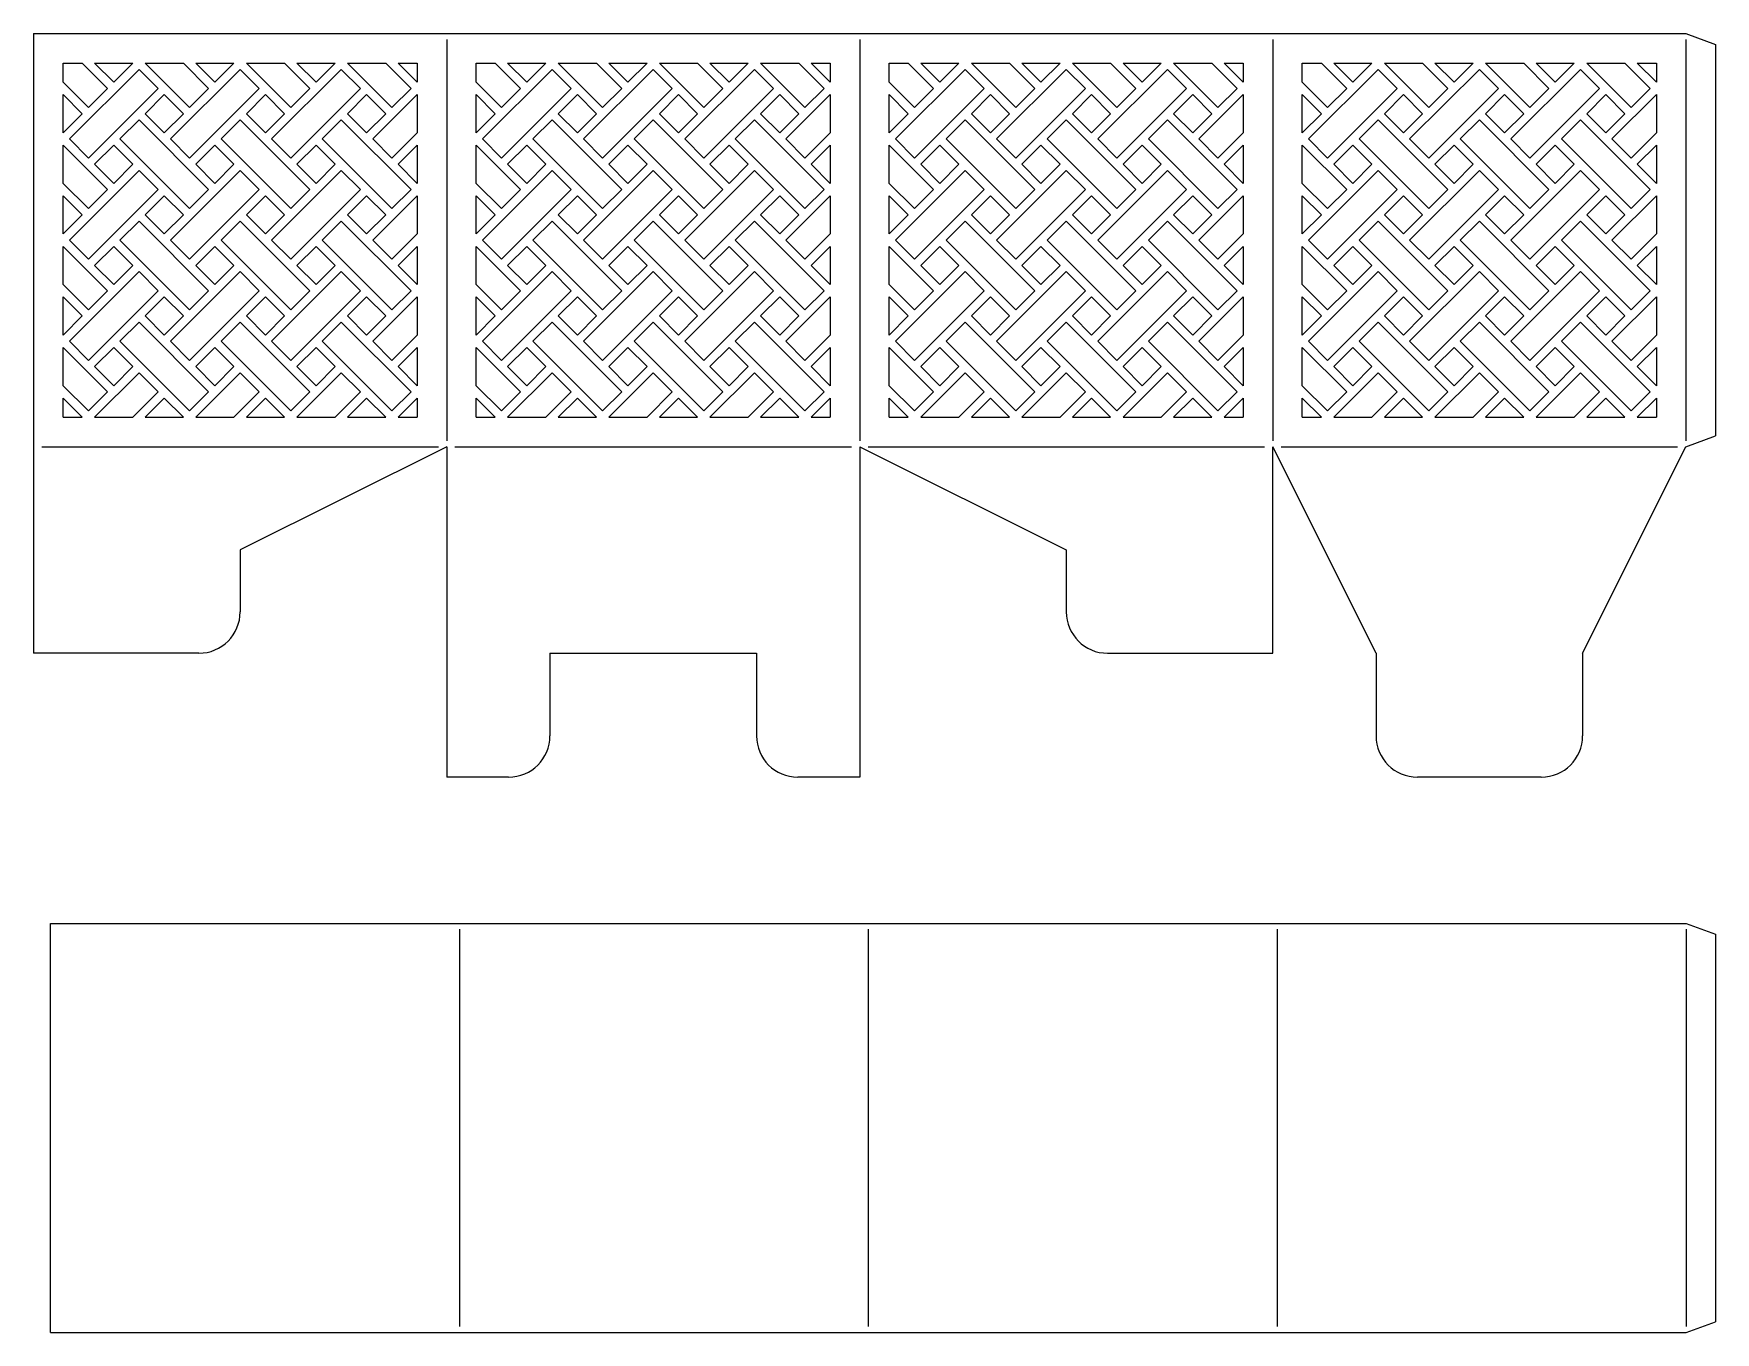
# Model space of a CAD drawing. Extents: x -472 to -187, y 912 to 1132.
import ezdxf

# ---------------------------------------------------------------- set-up
doc = ezdxf.new("R2010")
doc.units = 0
doc.layers.get('0').update_dxf_attribs({"linetype": 'CONTINUOUS'})

msp = doc.modelspace()

# ---------------------------------------------------------------- linework, layer by layer
for p, q in [((-471.69, 1132.02), (-471.69, 1027.02)), ((-471.69, 1132.02), (-191.69, 1132.02)), ((-191.69, 1132.02), (-186.69, 1130.2)), ((-401.69, 1131.02), (-401.69, 1063.02)), ((-331.69, 1131.02), (-331.69, 1063.02)), ((-261.69, 1131.02), (-261.69, 1063.02)), ((-191.69, 1131.02), (-191.69, 1063.02)), ((-186.69, 1130.2), (-186.69, 1063.85)), ((-466.69, 1127.02), (-463.46, 1127.02)), ((-466.69, 1123.79), (-466.69, 1127.02)), ((-465.64, 1114.17), (-453.83, 1125.97)), ((-463.46, 1127.02), (-459.17, 1122.74)), ((-461.36, 1127.02), (-458.12, 1123.79)), ((-461.36, 1127.02), (-454.89, 1127.02)), ((-458.12, 1123.79), (-454.89, 1127.02)), ((-453.83, 1125.97), (-450.6, 1122.74)), ((-452.78, 1127.02), (-445.26, 1119.5)), ((-452.78, 1127.02), (-446.31, 1127.02)), ((-448.5, 1114.17), (-436.69, 1125.97)), ((-446.31, 1127.02), (-442.03, 1122.74)), ((-444.21, 1127.02), (-440.98, 1123.79)), ((-444.21, 1127.02), (-437.74, 1127.02)), ((-440.98, 1123.79), (-437.74, 1127.02)), ((-436.69, 1125.97), (-433.46, 1122.74)), ((-435.64, 1127.02), (-428.12, 1119.5)), ((-435.64, 1127.02), (-429.17, 1127.02)), ((-431.36, 1114.17), (-419.55, 1125.97)), ((-429.17, 1127.02), (-424.89, 1122.74)), ((-427.07, 1127.02), (-423.83, 1123.79)), ((-427.07, 1127.02), (-420.6, 1127.02)), ((-423.83, 1123.79), (-420.6, 1127.02)), ((-419.55, 1125.97), (-416.31, 1122.74)), ((-418.5, 1127.02), (-410.98, 1119.5)), ((-418.5, 1127.02), (-412.03, 1127.02)), ((-412.03, 1127.02), (-407.74, 1122.74)), ((-409.93, 1127.02), (-406.69, 1123.79)), ((-409.93, 1127.02), (-406.69, 1127.02)), ((-406.69, 1127.02), (-406.69, 1123.79)), ((-396.69, 1123.79), (-396.69, 1127.02)), ((-396.69, 1127.02), (-393.46, 1127.02)), ((-395.64, 1114.17), (-383.83, 1125.97)), ((-393.46, 1127.02), (-389.17, 1122.74)), ((-391.36, 1127.02), (-388.12, 1123.79)), ((-391.36, 1127.02), (-384.89, 1127.02)), ((-388.12, 1123.79), (-384.89, 1127.02)), ((-383.83, 1125.97), (-380.6, 1122.74)), ((-382.78, 1127.02), (-375.26, 1119.5)), ((-382.78, 1127.02), (-376.31, 1127.02)), ((-378.5, 1114.17), (-366.69, 1125.97)), ((-376.31, 1127.02), (-372.03, 1122.74)), ((-374.21, 1127.02), (-370.98, 1123.79)), ((-374.21, 1127.02), (-367.74, 1127.02)), ((-370.98, 1123.79), (-367.74, 1127.02)), ((-366.69, 1125.97), (-363.46, 1122.74)), ((-365.64, 1127.02), (-358.12, 1119.5)), ((-365.64, 1127.02), (-359.17, 1127.02)), ((-361.36, 1114.17), (-349.55, 1125.97)), ((-359.17, 1127.02), (-354.89, 1122.74)), ((-357.07, 1127.02), (-353.83, 1123.79)), ((-357.07, 1127.02), (-350.6, 1127.02)), ((-353.83, 1123.79), (-350.6, 1127.02)), ((-349.55, 1125.97), (-346.31, 1122.74)), ((-348.5, 1127.02), (-340.98, 1119.5)), ((-348.5, 1127.02), (-342.03, 1127.02)), ((-342.03, 1127.02), (-337.74, 1122.74)), ((-339.93, 1127.02), (-336.69, 1123.79)), ((-339.93, 1127.02), (-336.69, 1127.02)), ((-336.69, 1127.02), (-336.69, 1123.79)), ((-326.69, 1123.79), (-326.69, 1127.02)), ((-326.69, 1127.02), (-323.46, 1127.02)), ((-325.64, 1114.17), (-313.83, 1125.97)), ((-323.46, 1127.02), (-319.17, 1122.74)), ((-321.36, 1127.02), (-318.12, 1123.79)), ((-321.36, 1127.02), (-314.89, 1127.02)), ((-318.12, 1123.79), (-314.89, 1127.02)), ((-313.83, 1125.97), (-310.6, 1122.74)), ((-312.78, 1127.02), (-305.26, 1119.5)), ((-312.78, 1127.02), (-306.31, 1127.02)), ((-308.5, 1114.17), (-296.69, 1125.97)), ((-306.31, 1127.02), (-302.03, 1122.74)), ((-304.21, 1127.02), (-300.98, 1123.79)), ((-304.21, 1127.02), (-297.74, 1127.02)), ((-300.98, 1123.79), (-297.74, 1127.02)), ((-296.69, 1125.97), (-293.46, 1122.74)), ((-295.64, 1127.02), (-288.12, 1119.5)), ((-295.64, 1127.02), (-289.17, 1127.02)), ((-291.36, 1114.17), (-279.55, 1125.97)), ((-289.17, 1127.02), (-284.89, 1122.74)), ((-287.07, 1127.02), (-283.83, 1123.79)), ((-287.07, 1127.02), (-280.6, 1127.02)), ((-283.83, 1123.79), (-280.6, 1127.02)), ((-279.55, 1125.97), (-276.31, 1122.74)), ((-278.5, 1127.02), (-270.98, 1119.5)), ((-278.5, 1127.02), (-272.03, 1127.02)), ((-272.03, 1127.02), (-267.74, 1122.74)), ((-269.93, 1127.02), (-266.69, 1123.79)), ((-269.93, 1127.02), (-266.69, 1127.02)), ((-266.69, 1127.02), (-266.69, 1123.79)), ((-256.69, 1123.79), (-256.69, 1127.02)), ((-256.69, 1127.02), (-253.46, 1127.02)), ((-255.64, 1114.17), (-243.83, 1125.97)), ((-253.46, 1127.02), (-249.17, 1122.74)), ((-251.36, 1127.02), (-248.12, 1123.79)), ((-251.36, 1127.02), (-244.89, 1127.02)), ((-248.12, 1123.79), (-244.89, 1127.02)), ((-243.83, 1125.97), (-240.6, 1122.74)), ((-242.78, 1127.02), (-235.26, 1119.5)), ((-242.78, 1127.02), (-236.31, 1127.02)), ((-238.5, 1114.17), (-226.69, 1125.97)), ((-236.31, 1127.02), (-232.03, 1122.74)), ((-234.21, 1127.02), (-230.98, 1123.79)), ((-234.21, 1127.02), (-227.74, 1127.02)), ((-230.98, 1123.79), (-227.74, 1127.02)), ((-226.69, 1125.97), (-223.46, 1122.74)), ((-225.64, 1127.02), (-218.12, 1119.5)), ((-225.64, 1127.02), (-219.17, 1127.02)), ((-221.36, 1114.17), (-209.55, 1125.97)), ((-219.17, 1127.02), (-214.89, 1122.74)), ((-217.07, 1127.02), (-213.83, 1123.79)), ((-217.07, 1127.02), (-210.6, 1127.02)), ((-213.83, 1123.79), (-210.6, 1127.02)), ((-209.55, 1125.97), (-206.31, 1122.74)), ((-208.5, 1127.02), (-200.98, 1119.5)), ((-208.5, 1127.02), (-202.03, 1127.02)), ((-202.03, 1127.02), (-197.74, 1122.74)), ((-199.93, 1127.02), (-196.69, 1123.79)), ((-199.93, 1127.02), (-196.69, 1127.02)), ((-196.69, 1127.02), (-196.69, 1123.79)), ((-466.69, 1123.79), (-462.41, 1119.5)), ((-396.69, 1123.79), (-392.41, 1119.5)), ((-326.69, 1123.79), (-322.41, 1119.5)), ((-256.69, 1123.79), (-252.41, 1119.5)), ((-466.69, 1121.69), (-463.46, 1118.45)), ((-466.69, 1115.22), (-466.69, 1121.69)), ((-462.41, 1110.93), (-450.6, 1122.74)), ((-462.41, 1119.5), (-459.17, 1122.74)), ((-452.78, 1118.45), (-449.55, 1121.69)), ((-449.55, 1121.69), (-446.31, 1118.45)), ((-445.26, 1110.93), (-433.46, 1122.74)), ((-445.26, 1119.5), (-442.03, 1122.74)), ((-435.64, 1118.45), (-432.41, 1121.69)), ((-432.41, 1121.69), (-429.17, 1118.45)), ((-428.12, 1110.93), (-416.31, 1122.74)), ((-428.12, 1119.5), (-424.89, 1122.74)), ((-418.5, 1118.45), (-415.26, 1121.69)), ((-415.26, 1121.69), (-412.03, 1118.45)), ((-414.21, 1114.17), (-406.69, 1121.69)), ((-410.98, 1119.5), (-407.74, 1122.74)), ((-406.69, 1121.69), (-406.69, 1115.22)), ((-396.69, 1121.69), (-393.46, 1118.45)), ((-396.69, 1115.22), (-396.69, 1121.69)), ((-392.41, 1110.93), (-380.6, 1122.74)), ((-392.41, 1119.5), (-389.17, 1122.74)), ((-382.78, 1118.45), (-379.55, 1121.69)), ((-379.55, 1121.69), (-376.31, 1118.45)), ((-375.26, 1110.93), (-363.46, 1122.74)), ((-375.26, 1119.5), (-372.03, 1122.74)), ((-365.64, 1118.45), (-362.41, 1121.69)), ((-362.41, 1121.69), (-359.17, 1118.45)), ((-358.12, 1110.93), (-346.31, 1122.74)), ((-358.12, 1119.5), (-354.89, 1122.74)), ((-348.5, 1118.45), (-345.26, 1121.69)), ((-345.26, 1121.69), (-342.03, 1118.45)), ((-344.21, 1114.17), (-336.69, 1121.69)), ((-340.98, 1119.5), (-337.74, 1122.74)), ((-336.69, 1121.69), (-336.69, 1115.22)), ((-326.69, 1121.69), (-323.46, 1118.45)), ((-326.69, 1115.22), (-326.69, 1121.69)), ((-322.41, 1110.93), (-310.6, 1122.74)), ((-322.41, 1119.5), (-319.17, 1122.74)), ((-312.78, 1118.45), (-309.55, 1121.69)), ((-309.55, 1121.69), (-306.31, 1118.45)), ((-305.26, 1110.93), (-293.46, 1122.74)), ((-305.26, 1119.5), (-302.03, 1122.74)), ((-295.64, 1118.45), (-292.41, 1121.69)), ((-292.41, 1121.69), (-289.17, 1118.45)), ((-288.12, 1110.93), (-276.31, 1122.74)), ((-288.12, 1119.5), (-284.89, 1122.74)), ((-278.5, 1118.45), (-275.26, 1121.69)), ((-275.26, 1121.69), (-272.03, 1118.45)), ((-274.21, 1114.17), (-266.69, 1121.69)), ((-270.98, 1119.5), (-267.74, 1122.74)), ((-266.69, 1121.69), (-266.69, 1115.22)), ((-256.69, 1121.69), (-253.46, 1118.45)), ((-256.69, 1115.22), (-256.69, 1121.69)), ((-252.41, 1110.93), (-240.6, 1122.74)), ((-252.41, 1119.5), (-249.17, 1122.74)), ((-242.78, 1118.45), (-239.55, 1121.69)), ((-239.55, 1121.69), (-236.31, 1118.45)), ((-235.26, 1110.93), (-223.46, 1122.74)), ((-235.26, 1119.5), (-232.03, 1122.74)), ((-225.64, 1118.45), (-222.41, 1121.69)), ((-222.41, 1121.69), (-219.17, 1118.45)), ((-218.12, 1110.93), (-206.31, 1122.74)), ((-218.12, 1119.5), (-214.89, 1122.74)), ((-208.5, 1118.45), (-205.26, 1121.69)), ((-205.26, 1121.69), (-202.03, 1118.45)), ((-204.21, 1114.17), (-196.69, 1121.69)), ((-200.98, 1119.5), (-197.74, 1122.74)), ((-196.69, 1121.69), (-196.69, 1115.22)), ((-466.69, 1115.22), (-463.46, 1118.45)), ((-457.07, 1114.17), (-453.83, 1117.4)), ((-453.83, 1117.4), (-442.03, 1105.59)), ((-452.78, 1118.45), (-449.55, 1115.22)), ((-449.55, 1115.22), (-446.31, 1118.45)), ((-439.93, 1114.17), (-436.69, 1117.4)), ((-436.69, 1117.4), (-424.89, 1105.59)), ((-435.64, 1118.45), (-432.41, 1115.22)), ((-432.41, 1115.22), (-429.17, 1118.45)), ((-422.78, 1114.17), (-419.55, 1117.4)), ((-419.55, 1117.4), (-407.74, 1105.59)), ((-418.5, 1118.45), (-415.26, 1115.22)), ((-415.26, 1115.22), (-412.03, 1118.45)), ((-396.69, 1115.22), (-393.46, 1118.45)), ((-387.07, 1114.17), (-383.83, 1117.4)), ((-383.83, 1117.4), (-372.03, 1105.59)), ((-382.78, 1118.45), (-379.55, 1115.22)), ((-379.55, 1115.22), (-376.31, 1118.45)), ((-369.93, 1114.17), (-366.69, 1117.4)), ((-366.69, 1117.4), (-354.89, 1105.59)), ((-365.64, 1118.45), (-362.41, 1115.22)), ((-362.41, 1115.22), (-359.17, 1118.45)), ((-352.78, 1114.17), (-349.55, 1117.4)), ((-349.55, 1117.4), (-337.74, 1105.59)), ((-348.5, 1118.45), (-345.26, 1115.22)), ((-345.26, 1115.22), (-342.03, 1118.45)), ((-326.69, 1115.22), (-323.46, 1118.45)), ((-317.07, 1114.17), (-313.83, 1117.4)), ((-313.83, 1117.4), (-302.03, 1105.59)), ((-312.78, 1118.45), (-309.55, 1115.22)), ((-309.55, 1115.22), (-306.31, 1118.45)), ((-299.93, 1114.17), (-296.69, 1117.4)), ((-296.69, 1117.4), (-284.89, 1105.59)), ((-295.64, 1118.45), (-292.41, 1115.22)), ((-292.41, 1115.22), (-289.17, 1118.45)), ((-282.78, 1114.17), (-279.55, 1117.4)), ((-279.55, 1117.4), (-267.74, 1105.59)), ((-278.5, 1118.45), (-275.26, 1115.22)), ((-275.26, 1115.22), (-272.03, 1118.45)), ((-256.69, 1115.22), (-253.46, 1118.45)), ((-247.07, 1114.17), (-243.83, 1117.4)), ((-243.83, 1117.4), (-232.03, 1105.59)), ((-242.78, 1118.45), (-239.55, 1115.22)), ((-239.55, 1115.22), (-236.31, 1118.45)), ((-229.93, 1114.17), (-226.69, 1117.4)), ((-226.69, 1117.4), (-214.89, 1105.59)), ((-225.64, 1118.45), (-222.41, 1115.22)), ((-222.41, 1115.22), (-219.17, 1118.45)), ((-212.78, 1114.17), (-209.55, 1117.4)), ((-209.55, 1117.4), (-197.74, 1105.59)), ((-208.5, 1118.45), (-205.26, 1115.22)), ((-205.26, 1115.22), (-202.03, 1118.45)), ((-410.98, 1110.93), (-406.69, 1115.22)), ((-340.98, 1110.93), (-336.69, 1115.22)), ((-270.98, 1110.93), (-266.69, 1115.22)), ((-200.98, 1110.93), (-196.69, 1115.22)), ((-466.69, 1113.11), (-459.17, 1105.59)), ((-466.69, 1106.65), (-466.69, 1113.11)), ((-465.64, 1114.17), (-462.41, 1110.93)), ((-461.36, 1109.88), (-458.12, 1113.11)), ((-458.12, 1113.11), (-454.89, 1109.88)), ((-457.07, 1114.17), (-445.26, 1102.36)), ((-448.5, 1114.17), (-445.26, 1110.93)), ((-444.21, 1109.88), (-440.98, 1113.11)), ((-440.98, 1113.11), (-437.74, 1109.88)), ((-439.93, 1114.17), (-428.12, 1102.36)), ((-431.36, 1114.17), (-428.12, 1110.93)), ((-427.07, 1109.88), (-423.83, 1113.11)), ((-423.83, 1113.11), (-420.6, 1109.88)), ((-422.78, 1114.17), (-410.98, 1102.36)), ((-414.21, 1114.17), (-410.98, 1110.93)), ((-409.93, 1109.88), (-406.69, 1113.11)), ((-406.69, 1113.11), (-406.69, 1106.65)), ((-396.69, 1113.11), (-389.17, 1105.59)), ((-396.69, 1106.65), (-396.69, 1113.11)), ((-395.64, 1114.17), (-392.41, 1110.93)), ((-391.36, 1109.88), (-388.12, 1113.11)), ((-388.12, 1113.11), (-384.89, 1109.88)), ((-387.07, 1114.17), (-375.26, 1102.36)), ((-378.5, 1114.17), (-375.26, 1110.93)), ((-374.21, 1109.88), (-370.98, 1113.11)), ((-370.98, 1113.11), (-367.74, 1109.88)), ((-369.93, 1114.17), (-358.12, 1102.36)), ((-361.36, 1114.17), (-358.12, 1110.93)), ((-357.07, 1109.88), (-353.83, 1113.11)), ((-353.83, 1113.11), (-350.6, 1109.88)), ((-352.78, 1114.17), (-340.98, 1102.36)), ((-344.21, 1114.17), (-340.98, 1110.93)), ((-339.93, 1109.88), (-336.69, 1113.11)), ((-336.69, 1113.11), (-336.69, 1106.65)), ((-326.69, 1113.11), (-319.17, 1105.59)), ((-326.69, 1106.65), (-326.69, 1113.11)), ((-325.64, 1114.17), (-322.41, 1110.93)), ((-321.36, 1109.88), (-318.12, 1113.11)), ((-318.12, 1113.11), (-314.89, 1109.88)), ((-317.07, 1114.17), (-305.26, 1102.36)), ((-308.5, 1114.17), (-305.26, 1110.93)), ((-304.21, 1109.88), (-300.98, 1113.11)), ((-300.98, 1113.11), (-297.74, 1109.88)), ((-299.93, 1114.17), (-288.12, 1102.36)), ((-291.36, 1114.17), (-288.12, 1110.93)), ((-287.07, 1109.88), (-283.83, 1113.11)), ((-283.83, 1113.11), (-280.6, 1109.88)), ((-282.78, 1114.17), (-270.98, 1102.36)), ((-274.21, 1114.17), (-270.98, 1110.93)), ((-269.93, 1109.88), (-266.69, 1113.11)), ((-266.69, 1113.11), (-266.69, 1106.65)), ((-256.69, 1113.11), (-249.17, 1105.59)), ((-256.69, 1106.65), (-256.69, 1113.11)), ((-255.64, 1114.17), (-252.41, 1110.93)), ((-251.36, 1109.88), (-248.12, 1113.11)), ((-248.12, 1113.11), (-244.89, 1109.88)), ((-247.07, 1114.17), (-235.26, 1102.36)), ((-238.5, 1114.17), (-235.26, 1110.93)), ((-234.21, 1109.88), (-230.98, 1113.11)), ((-230.98, 1113.11), (-227.74, 1109.88)), ((-229.93, 1114.17), (-218.12, 1102.36)), ((-221.36, 1114.17), (-218.12, 1110.93)), ((-217.07, 1109.88), (-213.83, 1113.11)), ((-213.83, 1113.11), (-210.6, 1109.88)), ((-212.78, 1114.17), (-200.98, 1102.36)), ((-204.21, 1114.17), (-200.98, 1110.93)), ((-199.93, 1109.88), (-196.69, 1113.11)), ((-196.69, 1113.11), (-196.69, 1106.65)), ((-465.64, 1097.02), (-453.83, 1108.83)), ((-461.36, 1109.88), (-458.12, 1106.65)), ((-458.12, 1106.65), (-454.89, 1109.88)), ((-453.83, 1108.83), (-450.6, 1105.59)), ((-448.5, 1097.02), (-436.69, 1108.83)), ((-444.21, 1109.88), (-440.98, 1106.65)), ((-440.98, 1106.65), (-437.74, 1109.88)), ((-436.69, 1108.83), (-433.46, 1105.59)), ((-431.36, 1097.02), (-419.55, 1108.83)), ((-427.07, 1109.88), (-423.83, 1106.65)), ((-423.83, 1106.65), (-420.6, 1109.88)), ((-419.55, 1108.83), (-416.31, 1105.59)), ((-409.93, 1109.88), (-406.69, 1106.65)), ((-395.64, 1097.02), (-383.83, 1108.83)), ((-391.36, 1109.88), (-388.12, 1106.65)), ((-388.12, 1106.65), (-384.89, 1109.88)), ((-383.83, 1108.83), (-380.6, 1105.59)), ((-378.5, 1097.02), (-366.69, 1108.83)), ((-374.21, 1109.88), (-370.98, 1106.65)), ((-370.98, 1106.65), (-367.74, 1109.88)), ((-366.69, 1108.83), (-363.46, 1105.59)), ((-361.36, 1097.02), (-349.55, 1108.83)), ((-357.07, 1109.88), (-353.83, 1106.65)), ((-353.83, 1106.65), (-350.6, 1109.88)), ((-349.55, 1108.83), (-346.31, 1105.59)), ((-339.93, 1109.88), (-336.69, 1106.65)), ((-325.64, 1097.02), (-313.83, 1108.83)), ((-321.36, 1109.88), (-318.12, 1106.65)), ((-318.12, 1106.65), (-314.89, 1109.88)), ((-313.83, 1108.83), (-310.6, 1105.59)), ((-308.5, 1097.02), (-296.69, 1108.83)), ((-304.21, 1109.88), (-300.98, 1106.65)), ((-300.98, 1106.65), (-297.74, 1109.88)), ((-296.69, 1108.83), (-293.46, 1105.59)), ((-291.36, 1097.02), (-279.55, 1108.83)), ((-287.07, 1109.88), (-283.83, 1106.65)), ((-283.83, 1106.65), (-280.6, 1109.88)), ((-279.55, 1108.83), (-276.31, 1105.59)), ((-269.93, 1109.88), (-266.69, 1106.65)), ((-255.64, 1097.02), (-243.83, 1108.83)), ((-251.36, 1109.88), (-248.12, 1106.65)), ((-248.12, 1106.65), (-244.89, 1109.88)), ((-243.83, 1108.83), (-240.6, 1105.59)), ((-238.5, 1097.02), (-226.69, 1108.83)), ((-234.21, 1109.88), (-230.98, 1106.65)), ((-230.98, 1106.65), (-227.74, 1109.88)), ((-226.69, 1108.83), (-223.46, 1105.59)), ((-221.36, 1097.02), (-209.55, 1108.83)), ((-217.07, 1109.88), (-213.83, 1106.65)), ((-213.83, 1106.65), (-210.6, 1109.88)), ((-209.55, 1108.83), (-206.31, 1105.59)), ((-199.93, 1109.88), (-196.69, 1106.65)), ((-466.69, 1106.65), (-462.41, 1102.36)), ((-396.69, 1106.65), (-392.41, 1102.36)), ((-326.69, 1106.65), (-322.41, 1102.36)), ((-256.69, 1106.65), (-252.41, 1102.36)), ((-466.69, 1104.54), (-463.46, 1101.31)), ((-466.69, 1098.07), (-466.69, 1104.54)), ((-462.41, 1093.79), (-450.6, 1105.59)), ((-462.41, 1102.36), (-459.17, 1105.59)), ((-452.78, 1101.31), (-449.55, 1104.54)), ((-449.55, 1104.54), (-446.31, 1101.31)), ((-445.26, 1093.79), (-433.46, 1105.59)), ((-445.26, 1102.36), (-442.03, 1105.59)), ((-435.64, 1101.31), (-432.41, 1104.54)), ((-432.41, 1104.54), (-429.17, 1101.31)), ((-428.12, 1093.79), (-416.31, 1105.59)), ((-428.12, 1102.36), (-424.89, 1105.59)), ((-418.5, 1101.31), (-415.26, 1104.54)), ((-415.26, 1104.54), (-412.03, 1101.31)), ((-414.21, 1097.02), (-406.69, 1104.54)), ((-410.98, 1102.36), (-407.74, 1105.59)), ((-406.69, 1104.54), (-406.69, 1098.07)), ((-396.69, 1104.54), (-393.46, 1101.31)), ((-396.69, 1098.07), (-396.69, 1104.54)), ((-392.41, 1093.79), (-380.6, 1105.59)), ((-392.41, 1102.36), (-389.17, 1105.59)), ((-382.78, 1101.31), (-379.55, 1104.54)), ((-379.55, 1104.54), (-376.31, 1101.31)), ((-375.26, 1093.79), (-363.46, 1105.59)), ((-375.26, 1102.36), (-372.03, 1105.59)), ((-365.64, 1101.31), (-362.41, 1104.54)), ((-362.41, 1104.54), (-359.17, 1101.31)), ((-358.12, 1093.79), (-346.31, 1105.59)), ((-358.12, 1102.36), (-354.89, 1105.59)), ((-348.5, 1101.31), (-345.26, 1104.54)), ((-345.26, 1104.54), (-342.03, 1101.31)), ((-344.21, 1097.02), (-336.69, 1104.54)), ((-340.98, 1102.36), (-337.74, 1105.59)), ((-336.69, 1104.54), (-336.69, 1098.07)), ((-326.69, 1104.54), (-323.46, 1101.31)), ((-326.69, 1098.07), (-326.69, 1104.54)), ((-322.41, 1093.79), (-310.6, 1105.59)), ((-322.41, 1102.36), (-319.17, 1105.59)), ((-312.78, 1101.31), (-309.55, 1104.54)), ((-309.55, 1104.54), (-306.31, 1101.31)), ((-305.26, 1093.79), (-293.46, 1105.59)), ((-305.26, 1102.36), (-302.03, 1105.59)), ((-295.64, 1101.31), (-292.41, 1104.54)), ((-292.41, 1104.54), (-289.17, 1101.31)), ((-288.12, 1093.79), (-276.31, 1105.59)), ((-288.12, 1102.36), (-284.89, 1105.59)), ((-278.5, 1101.31), (-275.26, 1104.54)), ((-275.26, 1104.54), (-272.03, 1101.31)), ((-274.21, 1097.02), (-266.69, 1104.54)), ((-270.98, 1102.36), (-267.74, 1105.59)), ((-266.69, 1104.54), (-266.69, 1098.07)), ((-256.69, 1104.54), (-253.46, 1101.31)), ((-256.69, 1098.07), (-256.69, 1104.54)), ((-252.41, 1093.79), (-240.6, 1105.59)), ((-252.41, 1102.36), (-249.17, 1105.59)), ((-242.78, 1101.31), (-239.55, 1104.54)), ((-239.55, 1104.54), (-236.31, 1101.31)), ((-235.26, 1093.79), (-223.46, 1105.59)), ((-235.26, 1102.36), (-232.03, 1105.59)), ((-225.64, 1101.31), (-222.41, 1104.54)), ((-222.41, 1104.54), (-219.17, 1101.31)), ((-218.12, 1093.79), (-206.31, 1105.59)), ((-218.12, 1102.36), (-214.89, 1105.59)), ((-208.5, 1101.31), (-205.26, 1104.54)), ((-205.26, 1104.54), (-202.03, 1101.31)), ((-204.21, 1097.02), (-196.69, 1104.54)), ((-200.98, 1102.36), (-197.74, 1105.59)), ((-196.69, 1104.54), (-196.69, 1098.07)), ((-466.69, 1098.07), (-463.46, 1101.31)), ((-457.07, 1097.02), (-453.83, 1100.26)), ((-453.83, 1100.26), (-442.03, 1088.45)), ((-452.78, 1101.31), (-449.55, 1098.07)), ((-449.55, 1098.07), (-446.31, 1101.31)), ((-439.93, 1097.02), (-436.69, 1100.26)), ((-436.69, 1100.26), (-424.89, 1088.45)), ((-435.64, 1101.31), (-432.41, 1098.07)), ((-432.41, 1098.07), (-429.17, 1101.31)), ((-422.78, 1097.02), (-419.55, 1100.26)), ((-419.55, 1100.26), (-407.74, 1088.45)), ((-418.5, 1101.31), (-415.26, 1098.07)), ((-415.26, 1098.07), (-412.03, 1101.31)), ((-396.69, 1098.07), (-393.46, 1101.31)), ((-387.07, 1097.02), (-383.83, 1100.26)), ((-383.83, 1100.26), (-372.03, 1088.45)), ((-382.78, 1101.31), (-379.55, 1098.07)), ((-379.55, 1098.07), (-376.31, 1101.31)), ((-369.93, 1097.02), (-366.69, 1100.26)), ((-366.69, 1100.26), (-354.89, 1088.45)), ((-365.64, 1101.31), (-362.41, 1098.07)), ((-362.41, 1098.07), (-359.17, 1101.31)), ((-352.78, 1097.02), (-349.55, 1100.26)), ((-349.55, 1100.26), (-337.74, 1088.45)), ((-348.5, 1101.31), (-345.26, 1098.07)), ((-345.26, 1098.07), (-342.03, 1101.31)), ((-326.69, 1098.07), (-323.46, 1101.31)), ((-317.07, 1097.02), (-313.83, 1100.26)), ((-313.83, 1100.26), (-302.03, 1088.45)), ((-312.78, 1101.31), (-309.55, 1098.07)), ((-309.55, 1098.07), (-306.31, 1101.31)), ((-299.93, 1097.02), (-296.69, 1100.26)), ((-296.69, 1100.26), (-284.89, 1088.45)), ((-295.64, 1101.31), (-292.41, 1098.07)), ((-292.41, 1098.07), (-289.17, 1101.31)), ((-282.78, 1097.02), (-279.55, 1100.26)), ((-279.55, 1100.26), (-267.74, 1088.45)), ((-278.5, 1101.31), (-275.26, 1098.07)), ((-275.26, 1098.07), (-272.03, 1101.31)), ((-256.69, 1098.07), (-253.46, 1101.31)), ((-247.07, 1097.02), (-243.83, 1100.26)), ((-243.83, 1100.26), (-232.03, 1088.45)), ((-242.78, 1101.31), (-239.55, 1098.07)), ((-239.55, 1098.07), (-236.31, 1101.31)), ((-229.93, 1097.02), (-226.69, 1100.26)), ((-226.69, 1100.26), (-214.89, 1088.45)), ((-225.64, 1101.31), (-222.41, 1098.07)), ((-222.41, 1098.07), (-219.17, 1101.31)), ((-212.78, 1097.02), (-209.55, 1100.26)), ((-209.55, 1100.26), (-197.74, 1088.45)), ((-208.5, 1101.31), (-205.26, 1098.07)), ((-205.26, 1098.07), (-202.03, 1101.31)), ((-410.98, 1093.79), (-406.69, 1098.07)), ((-340.98, 1093.79), (-336.69, 1098.07)), ((-270.98, 1093.79), (-266.69, 1098.07)), ((-200.98, 1093.79), (-196.69, 1098.07)), ((-466.69, 1095.97), (-459.17, 1088.45)), ((-466.69, 1089.5), (-466.69, 1095.97)), ((-465.64, 1097.02), (-462.41, 1093.79)), ((-461.36, 1092.74), (-458.12, 1095.97)), ((-458.12, 1095.97), (-454.89, 1092.74)), ((-457.07, 1097.02), (-445.26, 1085.22)), ((-448.5, 1097.02), (-445.26, 1093.79)), ((-444.21, 1092.74), (-440.98, 1095.97)), ((-440.98, 1095.97), (-437.74, 1092.74)), ((-439.93, 1097.02), (-428.12, 1085.22)), ((-431.36, 1097.02), (-428.12, 1093.79)), ((-427.07, 1092.74), (-423.83, 1095.97)), ((-423.83, 1095.97), (-420.6, 1092.74)), ((-422.78, 1097.02), (-410.98, 1085.22)), ((-414.21, 1097.02), (-410.98, 1093.79)), ((-409.93, 1092.74), (-406.69, 1095.97)), ((-406.69, 1095.97), (-406.69, 1089.5)), ((-396.69, 1095.97), (-389.17, 1088.45)), ((-396.69, 1089.5), (-396.69, 1095.97)), ((-395.64, 1097.02), (-392.41, 1093.79)), ((-391.36, 1092.74), (-388.12, 1095.97)), ((-388.12, 1095.97), (-384.89, 1092.74)), ((-387.07, 1097.02), (-375.26, 1085.22)), ((-378.5, 1097.02), (-375.26, 1093.79)), ((-374.21, 1092.74), (-370.98, 1095.97)), ((-370.98, 1095.97), (-367.74, 1092.74)), ((-369.93, 1097.02), (-358.12, 1085.22)), ((-361.36, 1097.02), (-358.12, 1093.79)), ((-357.07, 1092.74), (-353.83, 1095.97)), ((-353.83, 1095.97), (-350.6, 1092.74)), ((-352.78, 1097.02), (-340.98, 1085.22)), ((-344.21, 1097.02), (-340.98, 1093.79)), ((-339.93, 1092.74), (-336.69, 1095.97)), ((-336.69, 1095.97), (-336.69, 1089.5)), ((-326.69, 1095.97), (-319.17, 1088.45)), ((-326.69, 1089.5), (-326.69, 1095.97)), ((-325.64, 1097.02), (-322.41, 1093.79)), ((-321.36, 1092.74), (-318.12, 1095.97)), ((-318.12, 1095.97), (-314.89, 1092.74)), ((-317.07, 1097.02), (-305.26, 1085.22)), ((-308.5, 1097.02), (-305.26, 1093.79)), ((-304.21, 1092.74), (-300.98, 1095.97)), ((-300.98, 1095.97), (-297.74, 1092.74)), ((-299.93, 1097.02), (-288.12, 1085.22)), ((-291.36, 1097.02), (-288.12, 1093.79)), ((-287.07, 1092.74), (-283.83, 1095.97)), ((-283.83, 1095.97), (-280.6, 1092.74)), ((-282.78, 1097.02), (-270.98, 1085.22)), ((-274.21, 1097.02), (-270.98, 1093.79)), ((-269.93, 1092.74), (-266.69, 1095.97)), ((-266.69, 1095.97), (-266.69, 1089.5)), ((-256.69, 1095.97), (-249.17, 1088.45)), ((-256.69, 1089.5), (-256.69, 1095.97)), ((-255.64, 1097.02), (-252.41, 1093.79)), ((-251.36, 1092.74), (-248.12, 1095.97)), ((-248.12, 1095.97), (-244.89, 1092.74)), ((-247.07, 1097.02), (-235.26, 1085.22)), ((-238.5, 1097.02), (-235.26, 1093.79)), ((-234.21, 1092.74), (-230.98, 1095.97)), ((-230.98, 1095.97), (-227.74, 1092.74)), ((-229.93, 1097.02), (-218.12, 1085.22)), ((-221.36, 1097.02), (-218.12, 1093.79)), ((-217.07, 1092.74), (-213.83, 1095.97)), ((-213.83, 1095.97), (-210.6, 1092.74)), ((-212.78, 1097.02), (-200.98, 1085.22)), ((-204.21, 1097.02), (-200.98, 1093.79)), ((-199.93, 1092.74), (-196.69, 1095.97)), ((-196.69, 1095.97), (-196.69, 1089.5)), ((-465.64, 1079.88), (-453.83, 1091.69)), ((-461.36, 1092.74), (-458.12, 1089.5)), ((-458.12, 1089.5), (-454.89, 1092.74)), ((-453.83, 1091.69), (-450.6, 1088.45)), ((-448.5, 1079.88), (-436.69, 1091.69)), ((-444.21, 1092.74), (-440.98, 1089.5)), ((-440.98, 1089.5), (-437.74, 1092.74)), ((-436.69, 1091.69), (-433.46, 1088.45)), ((-431.36, 1079.88), (-419.55, 1091.69)), ((-427.07, 1092.74), (-423.83, 1089.5)), ((-423.83, 1089.5), (-420.6, 1092.74)), ((-419.55, 1091.69), (-416.31, 1088.45)), ((-409.93, 1092.74), (-406.69, 1089.5)), ((-395.64, 1079.88), (-383.83, 1091.69)), ((-391.36, 1092.74), (-388.12, 1089.5)), ((-388.12, 1089.5), (-384.89, 1092.74)), ((-383.83, 1091.69), (-380.6, 1088.45)), ((-378.5, 1079.88), (-366.69, 1091.69)), ((-374.21, 1092.74), (-370.98, 1089.5)), ((-370.98, 1089.5), (-367.74, 1092.74)), ((-366.69, 1091.69), (-363.46, 1088.45)), ((-361.36, 1079.88), (-349.55, 1091.69)), ((-357.07, 1092.74), (-353.83, 1089.5)), ((-353.83, 1089.5), (-350.6, 1092.74)), ((-349.55, 1091.69), (-346.31, 1088.45)), ((-339.93, 1092.74), (-336.69, 1089.5)), ((-325.64, 1079.88), (-313.83, 1091.69)), ((-321.36, 1092.74), (-318.12, 1089.5)), ((-318.12, 1089.5), (-314.89, 1092.74)), ((-313.83, 1091.69), (-310.6, 1088.45)), ((-308.5, 1079.88), (-296.69, 1091.69)), ((-304.21, 1092.74), (-300.98, 1089.5)), ((-300.98, 1089.5), (-297.74, 1092.74)), ((-296.69, 1091.69), (-293.46, 1088.45)), ((-291.36, 1079.88), (-279.55, 1091.69)), ((-287.07, 1092.74), (-283.83, 1089.5)), ((-283.83, 1089.5), (-280.6, 1092.74)), ((-279.55, 1091.69), (-276.31, 1088.45)), ((-269.93, 1092.74), (-266.69, 1089.5)), ((-255.64, 1079.88), (-243.83, 1091.69)), ((-251.36, 1092.74), (-248.12, 1089.5)), ((-248.12, 1089.5), (-244.89, 1092.74)), ((-243.83, 1091.69), (-240.6, 1088.45)), ((-238.5, 1079.88), (-226.69, 1091.69)), ((-234.21, 1092.74), (-230.98, 1089.5)), ((-230.98, 1089.5), (-227.74, 1092.74)), ((-226.69, 1091.69), (-223.46, 1088.45)), ((-221.36, 1079.88), (-209.55, 1091.69)), ((-217.07, 1092.74), (-213.83, 1089.5)), ((-213.83, 1089.5), (-210.6, 1092.74)), ((-209.55, 1091.69), (-206.31, 1088.45)), ((-199.93, 1092.74), (-196.69, 1089.5)), ((-466.69, 1089.5), (-462.41, 1085.22)), ((-396.69, 1089.5), (-392.41, 1085.22)), ((-326.69, 1089.5), (-322.41, 1085.22)), ((-256.69, 1089.5), (-252.41, 1085.22)), ((-466.69, 1087.4), (-463.46, 1084.17)), ((-466.69, 1080.93), (-466.69, 1087.4)), ((-462.41, 1076.65), (-450.6, 1088.45)), ((-462.41, 1085.22), (-459.17, 1088.45)), ((-452.78, 1084.17), (-449.55, 1087.4)), ((-449.55, 1087.4), (-446.31, 1084.17)), ((-445.26, 1076.65), (-433.46, 1088.45)), ((-445.26, 1085.22), (-442.03, 1088.45)), ((-435.64, 1084.17), (-432.41, 1087.4)), ((-432.41, 1087.4), (-429.17, 1084.17)), ((-428.12, 1076.65), (-416.31, 1088.45)), ((-428.12, 1085.22), (-424.89, 1088.45)), ((-418.5, 1084.17), (-415.26, 1087.4)), ((-415.26, 1087.4), (-412.03, 1084.17)), ((-414.21, 1079.88), (-406.69, 1087.4)), ((-410.98, 1085.22), (-407.74, 1088.45)), ((-406.69, 1087.4), (-406.69, 1080.93)), ((-396.69, 1087.4), (-393.46, 1084.17)), ((-396.69, 1080.93), (-396.69, 1087.4)), ((-392.41, 1076.65), (-380.6, 1088.45)), ((-392.41, 1085.22), (-389.17, 1088.45)), ((-382.78, 1084.17), (-379.55, 1087.4)), ((-379.55, 1087.4), (-376.31, 1084.17)), ((-375.26, 1076.65), (-363.46, 1088.45)), ((-375.26, 1085.22), (-372.03, 1088.45)), ((-365.64, 1084.17), (-362.41, 1087.4)), ((-362.41, 1087.4), (-359.17, 1084.17)), ((-358.12, 1076.65), (-346.31, 1088.45)), ((-358.12, 1085.22), (-354.89, 1088.45)), ((-348.5, 1084.17), (-345.26, 1087.4)), ((-345.26, 1087.4), (-342.03, 1084.17)), ((-344.21, 1079.88), (-336.69, 1087.4)), ((-340.98, 1085.22), (-337.74, 1088.45)), ((-336.69, 1087.4), (-336.69, 1080.93)), ((-326.69, 1087.4), (-323.46, 1084.17)), ((-326.69, 1080.93), (-326.69, 1087.4)), ((-322.41, 1076.65), (-310.6, 1088.45)), ((-322.41, 1085.22), (-319.17, 1088.45)), ((-312.78, 1084.17), (-309.55, 1087.4)), ((-309.55, 1087.4), (-306.31, 1084.17)), ((-305.26, 1076.65), (-293.46, 1088.45)), ((-305.26, 1085.22), (-302.03, 1088.45)), ((-295.64, 1084.17), (-292.41, 1087.4)), ((-292.41, 1087.4), (-289.17, 1084.17)), ((-288.12, 1076.65), (-276.31, 1088.45)), ((-288.12, 1085.22), (-284.89, 1088.45)), ((-278.5, 1084.17), (-275.26, 1087.4)), ((-275.26, 1087.4), (-272.03, 1084.17)), ((-274.21, 1079.88), (-266.69, 1087.4)), ((-270.98, 1085.22), (-267.74, 1088.45)), ((-266.69, 1087.4), (-266.69, 1080.93)), ((-256.69, 1087.4), (-253.46, 1084.17)), ((-256.69, 1080.93), (-256.69, 1087.4)), ((-252.41, 1076.65), (-240.6, 1088.45)), ((-252.41, 1085.22), (-249.17, 1088.45)), ((-242.78, 1084.17), (-239.55, 1087.4)), ((-239.55, 1087.4), (-236.31, 1084.17)), ((-235.26, 1076.65), (-223.46, 1088.45)), ((-235.26, 1085.22), (-232.03, 1088.45)), ((-225.64, 1084.17), (-222.41, 1087.4)), ((-222.41, 1087.4), (-219.17, 1084.17)), ((-218.12, 1076.65), (-206.31, 1088.45)), ((-218.12, 1085.22), (-214.89, 1088.45)), ((-208.5, 1084.17), (-205.26, 1087.4)), ((-205.26, 1087.4), (-202.03, 1084.17)), ((-204.21, 1079.88), (-196.69, 1087.4)), ((-200.98, 1085.22), (-197.74, 1088.45)), ((-196.69, 1087.4), (-196.69, 1080.93)), ((-466.69, 1080.93), (-463.46, 1084.17)), ((-457.07, 1079.88), (-453.83, 1083.11)), ((-453.83, 1083.11), (-442.03, 1071.31)), ((-452.78, 1084.17), (-449.55, 1080.93)), ((-449.55, 1080.93), (-446.31, 1084.17)), ((-439.93, 1079.88), (-436.69, 1083.11)), ((-436.69, 1083.11), (-424.89, 1071.31)), ((-435.64, 1084.17), (-432.41, 1080.93)), ((-432.41, 1080.93), (-429.17, 1084.17)), ((-422.78, 1079.88), (-419.55, 1083.11)), ((-419.55, 1083.11), (-407.74, 1071.31)), ((-418.5, 1084.17), (-415.26, 1080.93)), ((-415.26, 1080.93), (-412.03, 1084.17)), ((-396.69, 1080.93), (-393.46, 1084.17)), ((-387.07, 1079.88), (-383.83, 1083.11)), ((-383.83, 1083.11), (-372.03, 1071.31)), ((-382.78, 1084.17), (-379.55, 1080.93)), ((-379.55, 1080.93), (-376.31, 1084.17)), ((-369.93, 1079.88), (-366.69, 1083.11)), ((-366.69, 1083.11), (-354.89, 1071.31)), ((-365.64, 1084.17), (-362.41, 1080.93)), ((-362.41, 1080.93), (-359.17, 1084.17)), ((-352.78, 1079.88), (-349.55, 1083.11)), ((-349.55, 1083.11), (-337.74, 1071.31)), ((-348.5, 1084.17), (-345.26, 1080.93)), ((-345.26, 1080.93), (-342.03, 1084.17)), ((-326.69, 1080.93), (-323.46, 1084.17)), ((-317.07, 1079.88), (-313.83, 1083.11)), ((-313.83, 1083.11), (-302.03, 1071.31)), ((-312.78, 1084.17), (-309.55, 1080.93)), ((-309.55, 1080.93), (-306.31, 1084.17)), ((-299.93, 1079.88), (-296.69, 1083.11)), ((-296.69, 1083.11), (-284.89, 1071.31)), ((-295.64, 1084.17), (-292.41, 1080.93)), ((-292.41, 1080.93), (-289.17, 1084.17)), ((-282.78, 1079.88), (-279.55, 1083.11)), ((-279.55, 1083.11), (-267.74, 1071.31)), ((-278.5, 1084.17), (-275.26, 1080.93)), ((-275.26, 1080.93), (-272.03, 1084.17)), ((-256.69, 1080.93), (-253.46, 1084.17)), ((-247.07, 1079.88), (-243.83, 1083.11)), ((-243.83, 1083.11), (-232.03, 1071.31)), ((-242.78, 1084.17), (-239.55, 1080.93)), ((-239.55, 1080.93), (-236.31, 1084.17)), ((-229.93, 1079.88), (-226.69, 1083.11)), ((-226.69, 1083.11), (-214.89, 1071.31)), ((-225.64, 1084.17), (-222.41, 1080.93)), ((-222.41, 1080.93), (-219.17, 1084.17)), ((-212.78, 1079.88), (-209.55, 1083.11)), ((-209.55, 1083.11), (-197.74, 1071.31)), ((-208.5, 1084.17), (-205.26, 1080.93)), ((-205.26, 1080.93), (-202.03, 1084.17)), ((-410.98, 1076.65), (-406.69, 1080.93)), ((-340.98, 1076.65), (-336.69, 1080.93)), ((-270.98, 1076.65), (-266.69, 1080.93)), ((-200.98, 1076.65), (-196.69, 1080.93)), ((-466.69, 1078.83), (-459.17, 1071.31)), ((-466.69, 1072.36), (-466.69, 1078.83)), ((-465.64, 1079.88), (-462.41, 1076.65)), ((-461.36, 1075.59), (-458.12, 1078.83)), ((-458.12, 1078.83), (-454.89, 1075.59)), ((-457.07, 1079.88), (-445.26, 1068.07)), ((-448.5, 1079.88), (-445.26, 1076.65)), ((-444.21, 1075.59), (-440.98, 1078.83)), ((-440.98, 1078.83), (-437.74, 1075.59)), ((-439.93, 1079.88), (-428.12, 1068.07)), ((-431.36, 1079.88), (-428.12, 1076.65)), ((-427.07, 1075.59), (-423.83, 1078.83)), ((-423.83, 1078.83), (-420.6, 1075.59)), ((-422.78, 1079.88), (-410.98, 1068.07)), ((-414.21, 1079.88), (-410.98, 1076.65)), ((-409.93, 1075.59), (-406.69, 1078.83)), ((-406.69, 1078.83), (-406.69, 1072.36)), ((-396.69, 1078.83), (-389.17, 1071.31)), ((-396.69, 1072.36), (-396.69, 1078.83)), ((-395.64, 1079.88), (-392.41, 1076.65)), ((-391.36, 1075.59), (-388.12, 1078.83)), ((-388.12, 1078.83), (-384.89, 1075.59)), ((-387.07, 1079.88), (-375.26, 1068.07)), ((-378.5, 1079.88), (-375.26, 1076.65)), ((-374.21, 1075.59), (-370.98, 1078.83)), ((-370.98, 1078.83), (-367.74, 1075.59)), ((-369.93, 1079.88), (-358.12, 1068.07)), ((-361.36, 1079.88), (-358.12, 1076.65)), ((-357.07, 1075.59), (-353.83, 1078.83)), ((-353.83, 1078.83), (-350.6, 1075.59)), ((-352.78, 1079.88), (-340.98, 1068.07)), ((-344.21, 1079.88), (-340.98, 1076.65)), ((-339.93, 1075.59), (-336.69, 1078.83)), ((-336.69, 1078.83), (-336.69, 1072.36)), ((-326.69, 1078.83), (-319.17, 1071.31)), ((-326.69, 1072.36), (-326.69, 1078.83)), ((-325.64, 1079.88), (-322.41, 1076.65)), ((-321.36, 1075.59), (-318.12, 1078.83)), ((-318.12, 1078.83), (-314.89, 1075.59)), ((-317.07, 1079.88), (-305.26, 1068.07)), ((-308.5, 1079.88), (-305.26, 1076.65)), ((-304.21, 1075.59), (-300.98, 1078.83)), ((-300.98, 1078.83), (-297.74, 1075.59)), ((-299.93, 1079.88), (-288.12, 1068.07)), ((-291.36, 1079.88), (-288.12, 1076.65)), ((-287.07, 1075.59), (-283.83, 1078.83)), ((-283.83, 1078.83), (-280.6, 1075.59)), ((-282.78, 1079.88), (-270.98, 1068.07)), ((-274.21, 1079.88), (-270.98, 1076.65)), ((-269.93, 1075.59), (-266.69, 1078.83)), ((-266.69, 1078.83), (-266.69, 1072.36)), ((-256.69, 1078.83), (-249.17, 1071.31)), ((-256.69, 1072.36), (-256.69, 1078.83)), ((-255.64, 1079.88), (-252.41, 1076.65)), ((-251.36, 1075.59), (-248.12, 1078.83)), ((-248.12, 1078.83), (-244.89, 1075.59)), ((-247.07, 1079.88), (-235.26, 1068.07)), ((-238.5, 1079.88), (-235.26, 1076.65)), ((-234.21, 1075.59), (-230.98, 1078.83)), ((-230.98, 1078.83), (-227.74, 1075.59)), ((-229.93, 1079.88), (-218.12, 1068.07)), ((-221.36, 1079.88), (-218.12, 1076.65)), ((-217.07, 1075.59), (-213.83, 1078.83)), ((-213.83, 1078.83), (-210.6, 1075.59)), ((-212.78, 1079.88), (-200.98, 1068.07)), ((-204.21, 1079.88), (-200.98, 1076.65)), ((-199.93, 1075.59), (-196.69, 1078.83)), ((-196.69, 1078.83), (-196.69, 1072.36)), ((-461.36, 1075.59), (-458.12, 1072.36)), ((-461.36, 1067.02), (-453.83, 1074.54)), ((-458.12, 1072.36), (-454.89, 1075.59)), ((-453.83, 1074.54), (-450.6, 1071.31)), ((-444.21, 1075.59), (-440.98, 1072.36)), ((-444.21, 1067.02), (-436.69, 1074.54)), ((-440.98, 1072.36), (-437.74, 1075.59)), ((-436.69, 1074.54), (-433.46, 1071.31)), ((-427.07, 1075.59), (-423.83, 1072.36)), ((-427.07, 1067.02), (-419.55, 1074.54)), ((-423.83, 1072.36), (-420.6, 1075.59)), ((-419.55, 1074.54), (-416.31, 1071.31)), ((-409.93, 1075.59), (-406.69, 1072.36)), ((-391.36, 1075.59), (-388.12, 1072.36)), ((-391.36, 1067.02), (-383.83, 1074.54)), ((-388.12, 1072.36), (-384.89, 1075.59)), ((-383.83, 1074.54), (-380.6, 1071.31)), ((-374.21, 1075.59), (-370.98, 1072.36)), ((-374.21, 1067.02), (-366.69, 1074.54)), ((-370.98, 1072.36), (-367.74, 1075.59)), ((-366.69, 1074.54), (-363.46, 1071.31)), ((-357.07, 1075.59), (-353.83, 1072.36)), ((-357.07, 1067.02), (-349.55, 1074.54)), ((-353.83, 1072.36), (-350.6, 1075.59)), ((-349.55, 1074.54), (-346.31, 1071.31)), ((-339.93, 1075.59), (-336.69, 1072.36)), ((-321.36, 1075.59), (-318.12, 1072.36)), ((-321.36, 1067.02), (-313.83, 1074.54)), ((-318.12, 1072.36), (-314.89, 1075.59)), ((-313.83, 1074.54), (-310.6, 1071.31)), ((-304.21, 1075.59), (-300.98, 1072.36)), ((-304.21, 1067.02), (-296.69, 1074.54)), ((-300.98, 1072.36), (-297.74, 1075.59)), ((-296.69, 1074.54), (-293.46, 1071.31)), ((-287.07, 1075.59), (-283.83, 1072.36)), ((-287.07, 1067.02), (-279.55, 1074.54)), ((-283.83, 1072.36), (-280.6, 1075.59)), ((-279.55, 1074.54), (-276.31, 1071.31)), ((-269.93, 1075.59), (-266.69, 1072.36)), ((-251.36, 1075.59), (-248.12, 1072.36)), ((-251.36, 1067.02), (-243.83, 1074.54)), ((-248.12, 1072.36), (-244.89, 1075.59)), ((-243.83, 1074.54), (-240.6, 1071.31)), ((-234.21, 1075.59), (-230.98, 1072.36)), ((-234.21, 1067.02), (-226.69, 1074.54)), ((-230.98, 1072.36), (-227.74, 1075.59)), ((-226.69, 1074.54), (-223.46, 1071.31)), ((-217.07, 1075.59), (-213.83, 1072.36)), ((-217.07, 1067.02), (-209.55, 1074.54)), ((-213.83, 1072.36), (-210.6, 1075.59)), ((-209.55, 1074.54), (-206.31, 1071.31)), ((-199.93, 1075.59), (-196.69, 1072.36)), ((-466.69, 1072.36), (-462.41, 1068.07)), ((-396.69, 1072.36), (-392.41, 1068.07)), ((-326.69, 1072.36), (-322.41, 1068.07)), ((-256.69, 1072.36), (-252.41, 1068.07)), ((-466.69, 1070.26), (-463.46, 1067.02)), ((-466.69, 1067.02), (-466.69, 1070.26)), ((-462.41, 1068.07), (-459.17, 1071.31)), ((-454.89, 1067.02), (-450.6, 1071.31)), ((-452.78, 1067.02), (-449.55, 1070.26)), ((-449.55, 1070.26), (-446.31, 1067.02)), ((-445.26, 1068.07), (-442.03, 1071.31)), ((-437.74, 1067.02), (-433.46, 1071.31)), ((-435.64, 1067.02), (-432.41, 1070.26)), ((-432.41, 1070.26), (-429.17, 1067.02)), ((-428.12, 1068.07), (-424.89, 1071.31)), ((-420.6, 1067.02), (-416.31, 1071.31)), ((-418.5, 1067.02), (-415.26, 1070.26)), ((-415.26, 1070.26), (-412.03, 1067.02)), ((-410.98, 1068.07), (-407.74, 1071.31)), ((-409.93, 1067.02), (-406.69, 1070.26)), ((-406.69, 1070.26), (-406.69, 1067.02)), ((-396.69, 1070.26), (-393.46, 1067.02)), ((-396.69, 1067.02), (-396.69, 1070.26)), ((-392.41, 1068.07), (-389.17, 1071.31)), ((-384.89, 1067.02), (-380.6, 1071.31)), ((-382.78, 1067.02), (-379.55, 1070.26)), ((-379.55, 1070.26), (-376.31, 1067.02)), ((-375.26, 1068.07), (-372.03, 1071.31)), ((-367.74, 1067.02), (-363.46, 1071.31)), ((-365.64, 1067.02), (-362.41, 1070.26)), ((-362.41, 1070.26), (-359.17, 1067.02)), ((-358.12, 1068.07), (-354.89, 1071.31)), ((-350.6, 1067.02), (-346.31, 1071.31)), ((-348.5, 1067.02), (-345.26, 1070.26)), ((-345.26, 1070.26), (-342.03, 1067.02)), ((-340.98, 1068.07), (-337.74, 1071.31)), ((-339.93, 1067.02), (-336.69, 1070.26)), ((-336.69, 1070.26), (-336.69, 1067.02)), ((-326.69, 1070.26), (-323.46, 1067.02)), ((-326.69, 1067.02), (-326.69, 1070.26)), ((-322.41, 1068.07), (-319.17, 1071.31)), ((-314.89, 1067.02), (-310.6, 1071.31)), ((-312.78, 1067.02), (-309.55, 1070.26)), ((-309.55, 1070.26), (-306.31, 1067.02)), ((-305.26, 1068.07), (-302.03, 1071.31)), ((-297.74, 1067.02), (-293.46, 1071.31)), ((-295.64, 1067.02), (-292.41, 1070.26)), ((-292.41, 1070.26), (-289.17, 1067.02)), ((-288.12, 1068.07), (-284.89, 1071.31)), ((-280.6, 1067.02), (-276.31, 1071.31)), ((-278.5, 1067.02), (-275.26, 1070.26)), ((-275.26, 1070.26), (-272.03, 1067.02)), ((-270.98, 1068.07), (-267.74, 1071.31)), ((-269.93, 1067.02), (-266.69, 1070.26)), ((-266.69, 1070.26), (-266.69, 1067.02)), ((-256.69, 1070.26), (-253.46, 1067.02)), ((-256.69, 1067.02), (-256.69, 1070.26)), ((-252.41, 1068.07), (-249.17, 1071.31)), ((-244.89, 1067.02), (-240.6, 1071.31)), ((-242.78, 1067.02), (-239.55, 1070.26)), ((-239.55, 1070.26), (-236.31, 1067.02)), ((-235.26, 1068.07), (-232.03, 1071.31)), ((-227.74, 1067.02), (-223.46, 1071.31)), ((-225.64, 1067.02), (-222.41, 1070.26)), ((-222.41, 1070.26), (-219.17, 1067.02)), ((-218.12, 1068.07), (-214.89, 1071.31)), ((-210.6, 1067.02), (-206.31, 1071.31)), ((-208.5, 1067.02), (-205.26, 1070.26)), ((-205.26, 1070.26), (-202.03, 1067.02)), ((-200.98, 1068.07), (-197.74, 1071.31)), ((-199.93, 1067.02), (-196.69, 1070.26)), ((-196.69, 1070.26), (-196.69, 1067.02)), ((-466.69, 1067.02), (-463.46, 1067.02)), ((-461.36, 1067.02), (-454.89, 1067.02)), ((-452.78, 1067.02), (-446.31, 1067.02)), ((-444.21, 1067.02), (-437.74, 1067.02)), ((-435.64, 1067.02), (-429.17, 1067.02)), ((-427.07, 1067.02), (-420.6, 1067.02)), ((-418.5, 1067.02), (-412.03, 1067.02)), ((-409.93, 1067.02), (-406.69, 1067.02)), ((-396.69, 1067.02), (-393.46, 1067.02)), ((-391.36, 1067.02), (-384.89, 1067.02)), ((-382.78, 1067.02), (-376.31, 1067.02)), ((-374.21, 1067.02), (-367.74, 1067.02)), ((-365.64, 1067.02), (-359.17, 1067.02)), ((-357.07, 1067.02), (-350.6, 1067.02)), ((-348.5, 1067.02), (-342.03, 1067.02)), ((-339.93, 1067.02), (-336.69, 1067.02)), ((-326.69, 1067.02), (-323.46, 1067.02)), ((-321.36, 1067.02), (-314.89, 1067.02)), ((-312.78, 1067.02), (-306.31, 1067.02)), ((-304.21, 1067.02), (-297.74, 1067.02)), ((-295.64, 1067.02), (-289.17, 1067.02)), ((-287.07, 1067.02), (-280.6, 1067.02)), ((-278.5, 1067.02), (-272.03, 1067.02)), ((-269.93, 1067.02), (-266.69, 1067.02)), ((-256.69, 1067.02), (-253.46, 1067.02)), ((-251.36, 1067.02), (-244.89, 1067.02)), ((-242.78, 1067.02), (-236.31, 1067.02)), ((-234.21, 1067.02), (-227.74, 1067.02)), ((-225.64, 1067.02), (-219.17, 1067.02)), ((-217.07, 1067.02), (-210.6, 1067.02)), ((-208.5, 1067.02), (-202.03, 1067.02)), ((-199.93, 1067.02), (-196.69, 1067.02)), ((-191.69, 1062.02), (-186.69, 1063.85)), ((-470.29, 1062.02), (-403.09, 1062.02)), ((-401.69, 1062.02), (-436.69, 1044.52)), ((-401.69, 1062.02), (-401.69, 1006.02)), ((-400.29, 1062.02), (-333.09, 1062.02)), ((-331.69, 1062.02), (-331.69, 1006.02)), ((-331.69, 1062.02), (-296.69, 1044.52)), ((-330.29, 1062.02), (-263.09, 1062.02)), ((-261.69, 1027.02), (-261.69, 1062.02)), ((-244.19, 1027.02), (-261.69, 1062.02)), ((-260.29, 1062.02), (-193.09, 1062.02)), ((-209.19, 1027.02), (-191.69, 1062.02)), ((-436.69, 1044.52), (-436.69, 1034.02)), ((-296.69, 1044.52), (-296.69, 1034.02)), ((-443.69, 1027.02), (-471.69, 1027.02)), ((-384.19, 1027.02), (-349.19, 1027.02)), ((-384.19, 1027.02), (-384.19, 1013.02)), ((-349.19, 1027.02), (-349.19, 1013.02)), ((-289.69, 1027.02), (-261.69, 1027.02)), ((-244.19, 1027.02), (-244.19, 1013.02)), ((-209.19, 1027.02), (-209.19, 1013.02)), ((-391.19, 1006.02), (-401.69, 1006.02)), ((-331.69, 1006.02), (-342.19, 1006.02)), ((-216.19, 1006.02), (-237.19, 1006.02)), ((-468.84, 911.92), (-468.84, 981.22)), ((-468.84, 981.22), (-191.64, 981.22)), ((-191.64, 981.22), (-186.69, 979.41)), ((-399.54, 980.23), (-399.54, 912.91)), ((-330.24, 980.23), (-330.24, 912.91)), ((-260.94, 980.23), (-260.94, 912.91)), ((-191.64, 980.23), (-191.64, 912.91)), ((-186.69, 979.41), (-186.69, 913.73)), ((-191.64, 911.92), (-186.69, 913.73)), ((-468.84, 911.92), (-191.64, 911.92))]:
    msp.add_line(p, q)
for centre, start, end in [((-443.69, 1034.02), 270, 0), ((-289.69, 1034.02), 180, 270), ((-391.19, 1013.02), 270, 0), ((-342.19, 1013.02), 180, 270), ((-237.19, 1013.02), 180, 270), ((-216.19, 1013.02), 270, 0)]:
    msp.add_arc(centre, 7, start, end)

doc.saveas('drawing.dxf')
